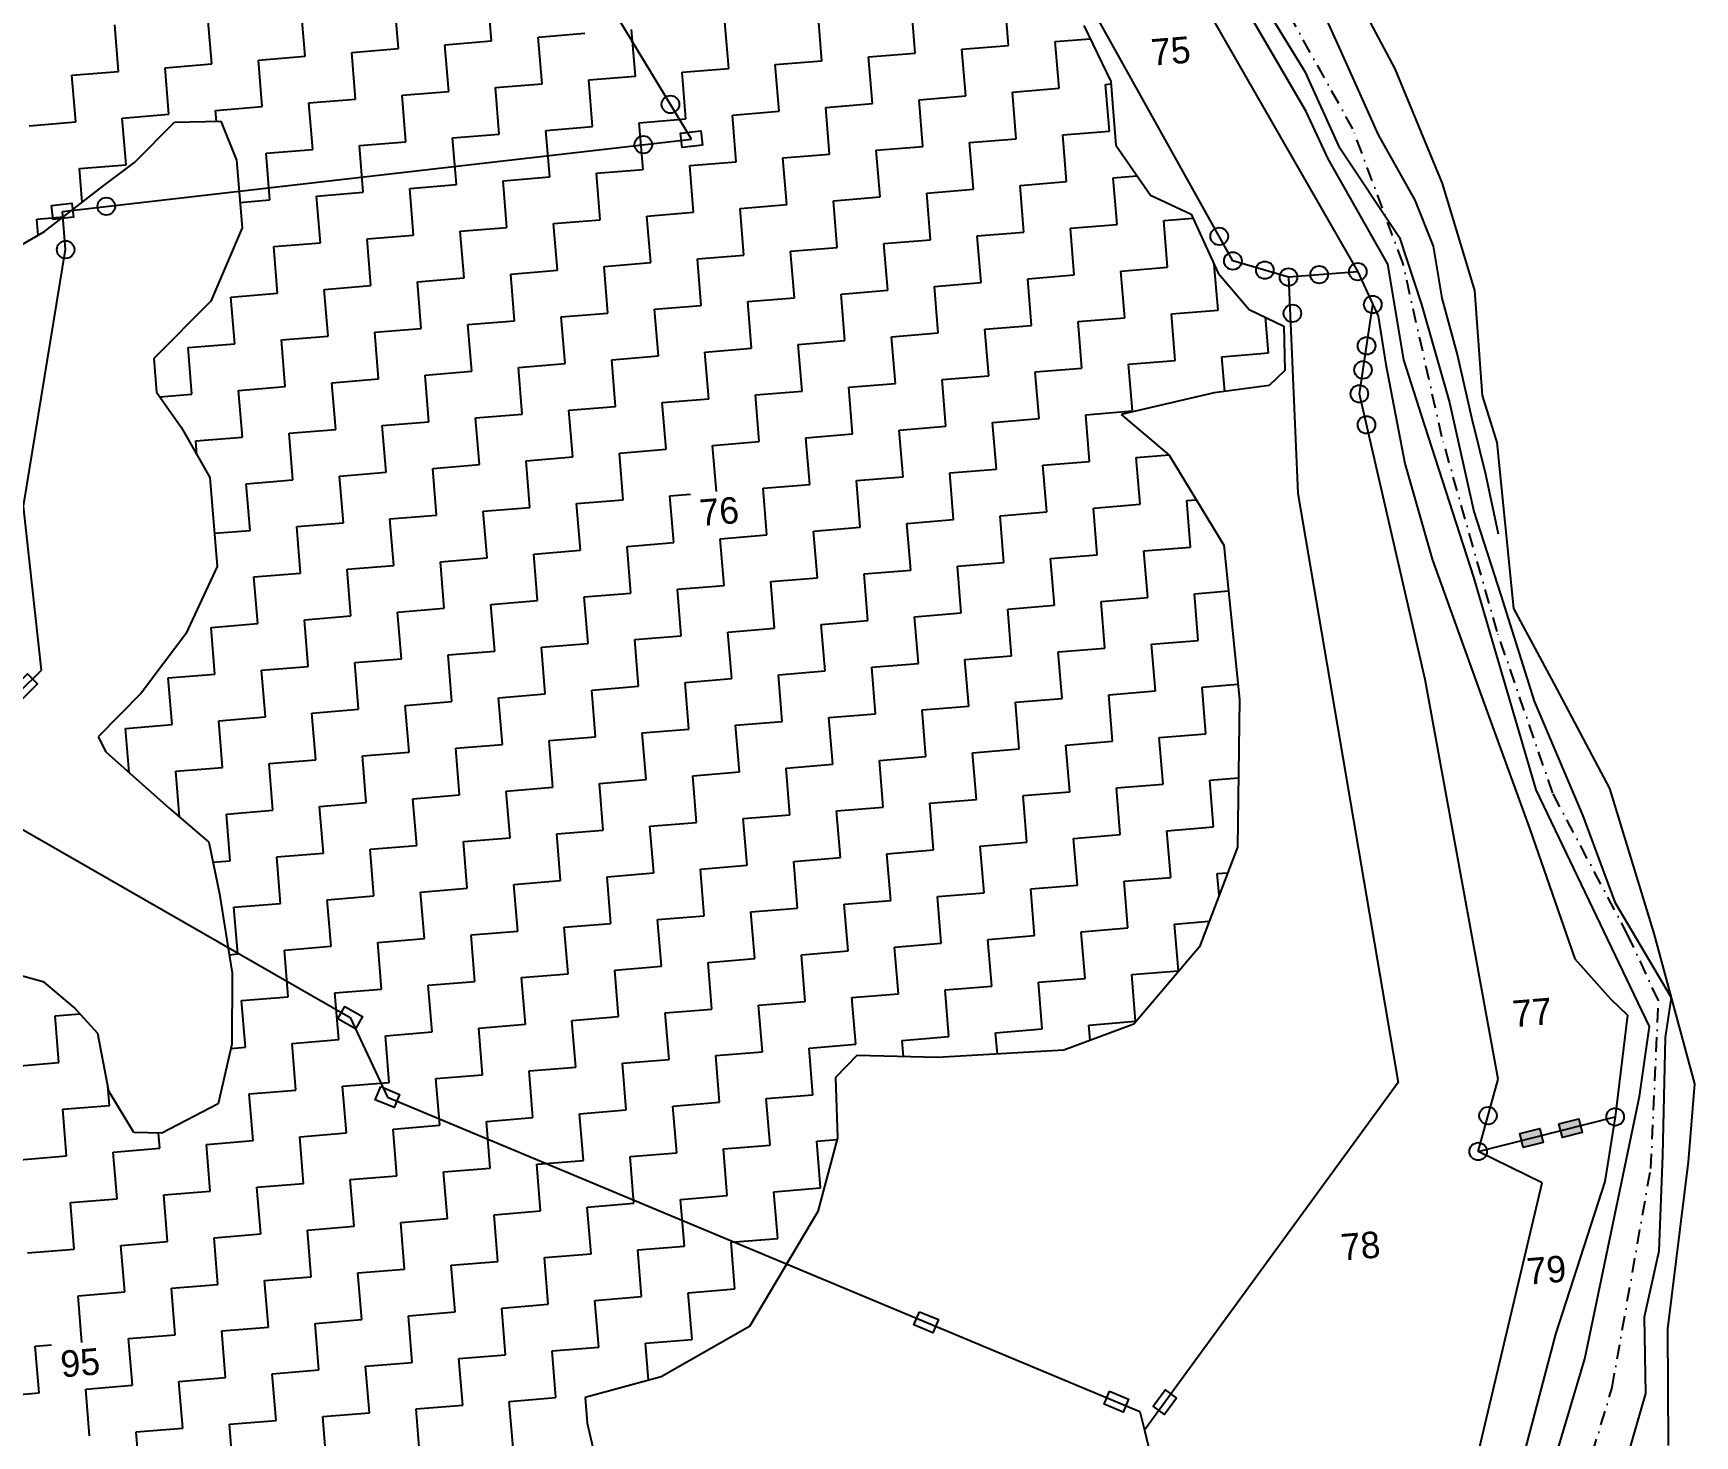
# Model space of a CAD drawing. Header units: metres. Extents: x 307122 to 311809, y 1926082 to 1930533.
# Drawn here: x 310079 to 310654, y 1927720 to 1928205 of the extents above; entities that cross this region are included whole.
import ezdxf

# ---------------------------------------------------------------- set-up
doc = ezdxf.new("R2010")
doc.units = ezdxf.units.M
doc.linetypes.add('DASHDOT', pattern=[1, 0.5, -0.25, 0, -0.25])
for name, color, linetype in [('LINE_WATER', 4, 'Continuous'), ('POLY_HATCH', 12, 'Continuous'), ('POLY_PARCEL', 6, 'Continuous'), ('POLY_WATER', 4, 'Continuous'), ('TEXT_PARCEL', 7, 'Continuous'), ('V_BOUND_STREAM_LINE', 7, 'DASHDOT')]:
    doc.layers.add(name, color=color, linetype=linetype)
doc.styles.add('TEXT_MAP', font='')
doc.styles.get('TEXT_MAP').set_extended_font_data('Kruti Dev 050')

msp = doc.modelspace()

# ---------------------------------------------------------------- hatches: boundary and pattern name
for points in [[(310601.29, 1927821.73), (310600.09, 1927826.49), (310593.21, 1927824.76), (310594.41, 1927820)], [(310614.8, 1927825.13), (310613.6, 1927829.89), (310606.72, 1927828.16), (310607.92, 1927823.4)]]:
    msp.add_hatch(color=256).paths.add_polyline_path(points)

# ---------------------------------------------------------------- linework, layer by layer
for points in [[(310310.41, 1928166.74), (310303.36, 1928165.95), (310302.81, 1928170.83), (310309.86, 1928171.62)], [(310085.19, 1928145.84), (310092.24, 1928146.63), (310092.79, 1928141.75), (310085.74, 1928140.96)], [(310071.81, 1927978.81), (310076.86, 1927983.8), (310080.31, 1927980.31), (310075.26, 1927975.32)], [(310190.4, 1927860.98), (310184.24, 1927864.51), (310186.68, 1927868.77), (310192.84, 1927865.24)], [(310199.08, 1927841.02), (310205.62, 1927838.28), (310203.73, 1927833.75), (310197.18, 1927836.49)], [(310593.21, 1927824.76), (310600.09, 1927826.49), (310601.29, 1927821.73), (310594.41, 1927820)], [(310606.72, 1927828.16), (310613.6, 1927829.89), (310614.8, 1927825.13), (310607.92, 1927823.4)], [(310385.49, 1927763.15), (310392.04, 1927760.41), (310390.15, 1927755.88), (310383.6, 1927758.62)], [(310451.27, 1927735.68), (310457.82, 1927732.94), (310455.93, 1927728.41), (310449.38, 1927731.15)], [(310474.45, 1927733.28), (310470.26, 1927727.54), (310466.3, 1927730.44), (310470.49, 1927736.17)]]:
    msp.add_lwpolyline(points, close=True)
for centre in [(310299.32, 1928180.81), (310289.97, 1928166.87), (310104.14, 1928145.53), (310489.21, 1928135.17), (310090.07, 1928130.58), (310493.94, 1928126.67), (310504.98, 1928123.45), (310523.78, 1928121.89), (310537.15, 1928122.93), (310513.17, 1928121.07), (310542.33, 1928111.6), (310514.52, 1928108.53), (310540.19, 1928097.28), (310538.94, 1928088.96), (310537.7, 1928080.67), (310540.17, 1928069.96), (310582.2, 1927830.95), (310626.2, 1927830.54), (310578.78, 1927818.59)]:
    msp.add_circle(centre, 3.04)
at = {"layer": 'LINE_WATER'}
for p, q in [((310519.33, 1928178.35), (310489.16, 1928230.09)), ((310497.41, 1928227.18), (310518.8, 1928192.24)), ((310520.76, 1928222.34), (310532.3, 1928196.84)), ((310532.3, 1928196.84), (310544.14, 1928170.32)), ((310518.8, 1928192.24), (310530.51, 1928166.43)), ((310526.95, 1928161.93), (310519.33, 1928178.35)), ((310530.51, 1928166.43), (310551.63, 1928134.77)), ((310544.14, 1928170.32), (310556.92, 1928147.65)), ((310547.59, 1928125.57), (310526.95, 1928161.93)), ((310556.92, 1928147.65), (310563.26, 1928131.8)), ((310551.63, 1928134.77), (310559.16, 1928111.59)), ((310563.26, 1928131.8), (310566.21, 1928113.78)), ((310553.07, 1928092.47), (310547.59, 1928125.57)), ((310566.21, 1928113.78), (310571.63, 1928093.87)), ((310559.16, 1928111.59), (310568.89, 1928077.68)), ((310559.15, 1928073.25), (310553.07, 1928092.47)), ((310571.63, 1928093.87), (310576.53, 1928072.44)), ((310577.24, 1928017.31), (310559.15, 1928073.25)), ((310568.89, 1928077.68), (310577.27, 1928040.02)), ((310576.53, 1928072.44), (310581.29, 1928052.89)), ((310581.29, 1928052.89), (310585.71, 1928032.27)), ((310577.27, 1928040.02), (310586.6, 1928011.04)), ((310598.86, 1927943.67), (310577.24, 1928017.31)), ((310586.6, 1928011.04), (310598.21, 1927974.31)), ((310598.21, 1927974.31), (310615.02, 1927934.7)), ((310638.12, 1927861.8), (310598.86, 1927943.67)), ((310615.02, 1927934.7), (310626.07, 1927904.86)), ((310626.07, 1927904.86), (310645.62, 1927871.88)), ((310645.62, 1927871.88), (310643.48, 1927858.03)), ((310634.56, 1927837.64), (310638.12, 1927861.8)), ((310643.48, 1927858.03), (310642.52, 1927817.29)), ((310615.7, 1927746.84), (310634.56, 1927837.64)), ((310642.52, 1927817.29), (310641.27, 1927784.13)), ((310641.27, 1927784.13), (310636.2, 1927761.24)), ((310636.2, 1927761.24), (310636.71, 1927734.84)), ((310594.51, 1927675.92), (310615.7, 1927746.84)), ((310636.71, 1927734.84), (310617.64, 1927668.82))]:
    msp.add_line(p, q, dxfattribs=at)
at = {"layer": 'POLY_HATCH', "linetype": 'Continuous'}
for p, q in [((310237.47, 1928202.78), (310236.15, 1928218.92)), ((310416.31, 1928201.21), (310414.99, 1928217.35)), ((310140.64, 1928194.84), (310139.32, 1928210.98)), ((310172.92, 1928197.49), (310171.6, 1928213.63)), ((310205.2, 1928200.14), (310203.87, 1928216.28)), ((310351.76, 1928195.91), (310350.44, 1928212.05)), ((310384.03, 1928198.56), (310382.71, 1928214.7)), ((310108.37, 1928192.19), (310107.05, 1928208.33)), ((310253.61, 1928204.11), (310269.75, 1928205.43)), ((310287.21, 1928190.62), (310285.88, 1928206.76)), ((310319.48, 1928193.27), (310318.16, 1928209.4)), ((310189.06, 1928198.81), (310205.2, 1928200.14)), ((310221.33, 1928201.46), (310237.47, 1928202.78)), ((310222.66, 1928185.32), (310221.33, 1928201.46)), ((310254.93, 1928187.97), (310253.61, 1928204.11)), ((310400.17, 1928199.88), (310416.31, 1928201.21)), ((310401.5, 1928183.75), (310400.17, 1928199.88)), ((310432.45, 1928202.53), (310444.58, 1928203.53)), ((310433.77, 1928186.39), (310432.45, 1928202.53)), ((310124.51, 1928193.52), (310140.64, 1928194.84)), ((310156.78, 1928196.17), (310172.92, 1928197.49)), ((310158.11, 1928180.03), (310156.78, 1928196.17)), ((310190.38, 1928182.68), (310189.06, 1928198.81)), ((310335.62, 1928194.59), (310351.76, 1928195.91)), ((310336.95, 1928178.45), (310335.62, 1928194.59)), ((310367.9, 1928197.24), (310384.03, 1928198.56)), ((310369.22, 1928181.1), (310367.9, 1928197.24)), ((310092.23, 1928190.87), (310108.37, 1928192.19)), ((310093.56, 1928174.73), (310092.23, 1928190.87)), ((310125.83, 1928177.38), (310124.51, 1928193.52)), ((310238.79, 1928186.65), (310254.93, 1928187.97)), ((310271.07, 1928189.29), (310287.21, 1928190.62)), ((310272.39, 1928173.16), (310271.07, 1928189.29)), ((310303.35, 1928191.94), (310319.48, 1928193.27)), ((310304.67, 1928175.8), (310303.35, 1928191.94)), ((310449.91, 1928187.72), (310451.73, 1928187.87)), ((310174.24, 1928181.35), (310190.38, 1928182.68)), ((310206.52, 1928184), (310222.66, 1928185.32)), ((310207.84, 1928167.86), (310206.52, 1928184)), ((310240.12, 1928170.51), (310238.79, 1928186.65)), ((310385.36, 1928182.42), (310401.5, 1928183.75)), ((310386.68, 1928166.29), (310385.36, 1928182.42)), ((310417.63, 1928185.07), (310433.77, 1928186.39)), ((310418.96, 1928168.93), (310417.63, 1928185.07)), ((310451.23, 1928171.58), (310449.91, 1928187.72)), ((310109.69, 1928176.06), (310125.83, 1928177.38)), ((310141.97, 1928178.7), (310158.11, 1928180.03)), ((310142.28, 1928174.95), (310141.97, 1928178.7)), ((310175.57, 1928165.21), (310174.24, 1928181.35)), ((310320.81, 1928177.13), (310336.95, 1928178.45)), ((310322.13, 1928160.99), (310320.81, 1928177.13)), ((310353.08, 1928179.78), (310369.22, 1928181.1)), ((310354.41, 1928163.64), (310353.08, 1928179.78)), ((310077.42, 1928173.41), (310093.56, 1928174.73)), ((310111.02, 1928159.92), (310109.69, 1928176.06)), ((310256.26, 1928171.83), (310272.39, 1928173.16)), ((310257.58, 1928155.7), (310256.26, 1928171.83)), ((310288.53, 1928174.48), (310304.67, 1928175.8)), ((310289.86, 1928158.34), (310288.53, 1928174.48)), ((310435.1, 1928170.26), (310451.23, 1928171.58)), ((310159.43, 1928163.89), (310175.57, 1928165.21)), ((310191.71, 1928166.54), (310207.84, 1928167.86)), ((310193.03, 1928150.4), (310191.71, 1928166.54)), ((310223.98, 1928169.19), (310240.12, 1928170.51)), ((310225.3, 1928153.05), (310223.98, 1928169.19)), ((310370.54, 1928164.96), (310386.68, 1928166.29)), ((310371.87, 1928148.82), (310370.54, 1928164.96)), ((310402.82, 1928167.61), (310418.96, 1928168.93)), ((310404.14, 1928151.47), (310402.82, 1928167.61)), ((310436.42, 1928154.12), (310435.1, 1928170.26)), ((310094.88, 1928158.6), (310111.02, 1928159.92)), ((310160.75, 1928147.75), (310159.43, 1928163.89)), ((310305.99, 1928159.67), (310322.13, 1928160.99)), ((310307.32, 1928143.53), (310305.99, 1928159.67)), ((310338.27, 1928162.31), (310354.41, 1928163.64)), ((310339.59, 1928146.18), (310338.27, 1928162.31)), ((310095.84, 1928146.94), (310094.88, 1928158.6)), ((310241.44, 1928154.37), (310257.58, 1928155.7)), ((310242.77, 1928138.23), (310241.44, 1928154.37)), ((310273.72, 1928157.02), (310289.86, 1928158.34)), ((310275.04, 1928140.88), (310273.72, 1928157.02)), ((310420.28, 1928152.79), (310436.42, 1928154.12)), ((310452.56, 1928155.44), (310460.83, 1928156.12)), ((310453.88, 1928139.3), (310452.56, 1928155.44)), ((310150.39, 1928146.9), (310160.75, 1928147.75)), ((310176.89, 1928149.08), (310193.03, 1928150.4)), ((310178.22, 1928132.94), (310176.89, 1928149.08)), ((310209.17, 1928151.72), (310225.3, 1928153.05)), ((310210.49, 1928135.59), (310209.17, 1928151.72)), ((310355.73, 1928147.5), (310371.87, 1928148.82)), ((310388.01, 1928150.15), (310404.14, 1928151.47)), ((310389.33, 1928134.01), (310388.01, 1928150.15)), ((310421.61, 1928136.66), (310420.28, 1928152.79)), ((310080.06, 1928141.13), (310089.31, 1928141.89)), ((310291.18, 1928142.2), (310307.32, 1928143.53)), ((310292.5, 1928126.07), (310291.18, 1928142.2)), ((310323.45, 1928144.85), (310339.59, 1928146.18)), ((310324.78, 1928128.71), (310323.45, 1928144.85)), ((310357.05, 1928131.36), (310355.73, 1928147.5)), ((310080.52, 1928135.55), (310080.06, 1928141.13)), ((310226.63, 1928136.91), (310242.77, 1928138.23)), ((310227.95, 1928120.77), (310226.63, 1928136.91)), ((310258.9, 1928139.56), (310275.04, 1928140.88)), ((310260.23, 1928123.42), (310258.9, 1928139.56)), ((310405.47, 1928135.33), (310421.61, 1928136.66)), ((310437.74, 1928137.98), (310453.88, 1928139.3)), ((310439.07, 1928121.84), (310437.74, 1928137.98)), ((310470.02, 1928140.63), (310480.15, 1928141.46)), ((310471.34, 1928124.49), (310470.02, 1928140.63)), ((310162.08, 1928131.62), (310178.22, 1928132.94)), ((310163.4, 1928115.48), (310162.08, 1928131.62)), ((310194.35, 1928134.26), (310210.49, 1928135.59)), ((310195.68, 1928118.12), (310194.35, 1928134.26)), ((310340.92, 1928130.04), (310357.05, 1928131.36)), ((310373.19, 1928132.69), (310389.33, 1928134.01)), ((310374.52, 1928116.55), (310373.19, 1928132.69)), ((310406.79, 1928119.2), (310405.47, 1928135.33)), ((310276.37, 1928124.74), (310292.5, 1928126.07)), ((310277.69, 1928108.61), (310276.37, 1928124.74)), ((310308.64, 1928127.39), (310324.78, 1928128.71)), ((310309.96, 1928111.25), (310308.64, 1928127.39)), ((310342.24, 1928113.9), (310340.92, 1928130.04)), ((310488.8, 1928109.68), (310487.51, 1928125.46)), ((310211.81, 1928119.45), (310227.95, 1928120.77)), ((310213.14, 1928103.31), (310211.81, 1928119.45)), ((310244.09, 1928122.1), (310260.23, 1928123.42)), ((310245.41, 1928105.96), (310244.09, 1928122.1)), ((310390.65, 1928117.87), (310406.79, 1928119.2)), ((310422.93, 1928120.52), (310439.07, 1928121.84)), ((310424.25, 1928104.38), (310422.93, 1928120.52)), ((310455.2, 1928123.17), (310471.34, 1928124.49)), ((310456.53, 1928107.03), (310455.2, 1928123.17)), ((310147.26, 1928114.15), (310163.4, 1928115.48)), ((310148.59, 1928098.02), (310147.26, 1928114.15)), ((310179.54, 1928116.8), (310195.68, 1928118.12)), ((310180.86, 1928100.66), (310179.54, 1928116.8)), ((310326.1, 1928112.58), (310342.24, 1928113.9)), ((310358.38, 1928115.22), (310374.52, 1928116.55)), ((310359.7, 1928099.09), (310358.38, 1928115.22)), ((310391.98, 1928101.73), (310390.65, 1928117.87)), ((310261.55, 1928107.28), (310277.69, 1928108.61)), ((310293.83, 1928109.93), (310309.96, 1928111.25)), ((310295.15, 1928093.79), (310293.83, 1928109.93)), ((310327.43, 1928096.44), (310326.1, 1928112.58)), ((310472.67, 1928108.35), (310488.8, 1928109.68)), ((310473.99, 1928092.21), (310472.67, 1928108.35)), ((310197, 1928101.99), (310213.14, 1928103.31)), ((310198.32, 1928085.85), (310197, 1928101.99)), ((310229.28, 1928104.63), (310245.41, 1928105.96)), ((310230.6, 1928088.5), (310229.28, 1928104.63)), ((310262.88, 1928091.14), (310261.55, 1928107.28)), ((310375.84, 1928100.41), (310391.98, 1928101.73)), ((310408.11, 1928103.06), (310424.25, 1928104.38)), ((310409.44, 1928086.92), (310408.11, 1928103.06)), ((310440.39, 1928105.71), (310456.53, 1928107.03)), ((310441.71, 1928089.57), (310440.39, 1928105.71)), ((310506.27, 1928094.86), (310505.26, 1928107.15)), ((310132.45, 1928096.69), (310148.59, 1928098.02)), ((310133.77, 1928080.55), (310132.45, 1928096.69)), ((310164.72, 1928099.34), (310180.86, 1928100.66)), ((310166.05, 1928083.2), (310164.72, 1928099.34)), ((310311.29, 1928095.12), (310327.43, 1928096.44)), ((310343.56, 1928097.76), (310359.7, 1928099.09)), ((310344.89, 1928081.63), (310343.56, 1928097.76)), ((310377.16, 1928084.27), (310375.84, 1928100.41)), ((310246.74, 1928089.82), (310262.88, 1928091.14)), ((310279.01, 1928092.47), (310295.15, 1928093.79)), ((310280.34, 1928076.33), (310279.01, 1928092.47)), ((310312.61, 1928078.98), (310311.29, 1928095.12)), ((310457.85, 1928090.89), (310473.99, 1928092.21)), ((310459.18, 1928074.75), (310457.85, 1928090.89)), ((310490.13, 1928093.54), (310506.27, 1928094.86)), ((310491.12, 1928081.47), (310490.13, 1928093.54)), ((310182.19, 1928084.53), (310198.32, 1928085.85)), ((310183.51, 1928068.39), (310182.19, 1928084.53)), ((310214.46, 1928087.17), (310230.6, 1928088.5)), ((310215.79, 1928071.04), (310214.46, 1928087.17)), ((310248.06, 1928073.68), (310246.74, 1928089.82)), ((310393.3, 1928085.6), (310409.44, 1928086.92)), ((310394.62, 1928069.46), (310393.3, 1928085.6)), ((310425.58, 1928088.24), (310441.71, 1928089.57)), ((310426.9, 1928072.11), (310425.58, 1928088.24)), ((310122.66, 1928079.64), (310133.77, 1928080.55)), ((310149.91, 1928081.88), (310166.05, 1928083.2)), ((310151.23, 1928065.74), (310149.91, 1928081.88)), ((310296.47, 1928077.65), (310312.61, 1928078.98)), ((310328.75, 1928080.3), (310344.89, 1928081.63)), ((310330.07, 1928064.16), (310328.75, 1928080.3)), ((310361.03, 1928082.95), (310377.16, 1928084.27)), ((310362.35, 1928066.81), (310361.03, 1928082.95)), ((310231.92, 1928072.36), (310248.06, 1928073.68)), ((310264.2, 1928075.01), (310280.34, 1928076.33)), ((310265.52, 1928058.87), (310264.2, 1928075.01)), ((310297.8, 1928061.52), (310296.47, 1928077.65)), ((310443.04, 1928073.43), (310459.18, 1928074.75)), ((310444.36, 1928057.29), (310443.04, 1928073.43)), ((310167.37, 1928067.06), (310183.51, 1928068.39)), ((310199.65, 1928069.71), (310215.79, 1928071.04)), ((310200.97, 1928053.57), (310199.65, 1928069.71)), ((310233.25, 1928056.22), (310231.92, 1928072.36)), ((310378.49, 1928068.13), (310394.62, 1928069.46)), ((310379.81, 1928052), (310378.49, 1928068.13)), ((310410.76, 1928070.78), (310426.9, 1928072.11)), ((310412.09, 1928054.64), (310410.76, 1928070.78)), ((310135.1, 1928064.42), (310151.23, 1928065.74)), ((310135.49, 1928059.61), (310135.1, 1928064.42)), ((310168.7, 1928050.93), (310167.37, 1928067.06)), ((310281.66, 1928060.19), (310297.8, 1928061.52)), ((310313.94, 1928062.84), (310330.07, 1928064.16)), ((310315.24, 1928046.91), (310313.94, 1928062.84)), ((310346.21, 1928065.49), (310362.35, 1928066.81)), ((310347.54, 1928049.35), (310346.21, 1928065.49)), ((310217.11, 1928054.9), (310233.25, 1928056.22)), ((310249.38, 1928057.54), (310265.52, 1928058.87)), ((310250.71, 1928041.41), (310249.38, 1928057.54)), ((310282.98, 1928044.05), (310281.66, 1928060.19)), ((310428.22, 1928055.97), (310444.36, 1928057.29)), ((310429.55, 1928039.83), (310428.22, 1928055.97)), ((310460.5, 1928058.62), (310471.84, 1928059.55)), ((310461.82, 1928042.48), (310460.5, 1928058.62)), ((310152.56, 1928049.6), (310168.7, 1928050.93)), ((310184.83, 1928052.25), (310200.97, 1928053.57)), ((310186.16, 1928036.11), (310184.83, 1928052.25)), ((310218.43, 1928038.76), (310217.11, 1928054.9)), ((310363.67, 1928050.67), (310379.81, 1928052)), ((310365, 1928034.54), (310363.67, 1928050.67)), ((310395.95, 1928053.32), (310412.09, 1928054.64)), ((310397.27, 1928037.18), (310395.95, 1928053.32)), ((310153.88, 1928033.46), (310152.56, 1928049.6)), ((310299.12, 1928045.38), (310306.31, 1928045.97)), ((310300.45, 1928029.24), (310299.12, 1928045.38)), ((310331.4, 1928048.03), (310347.54, 1928049.35)), ((310332.72, 1928031.89), (310331.4, 1928048.03)), ((310202.3, 1928037.44), (310218.43, 1928038.76)), ((310234.57, 1928040.08), (310250.71, 1928041.41)), ((310235.89, 1928023.95), (310234.57, 1928040.08)), ((310266.85, 1928042.73), (310282.98, 1928044.05)), ((310268.17, 1928026.59), (310266.85, 1928042.73)), ((310413.41, 1928038.51), (310429.55, 1928039.83)), ((310414.73, 1928022.37), (310413.41, 1928038.51)), ((310445.69, 1928041.15), (310461.82, 1928042.48)), ((310447.01, 1928025.02), (310445.69, 1928041.15)), ((310477.96, 1928043.8), (310481.27, 1928044.07)), ((310479.28, 1928027.66), (310477.96, 1928043.8)), ((310141.59, 1928032.46), (310153.88, 1928033.46)), ((310170.02, 1928034.79), (310186.16, 1928036.11)), ((310171.34, 1928018.65), (310170.02, 1928034.79)), ((310203.62, 1928021.3), (310202.3, 1928037.44)), ((310348.86, 1928033.21), (310365, 1928034.54)), ((310350.18, 1928017.07), (310348.86, 1928033.21)), ((310381.13, 1928035.86), (310397.27, 1928037.18)), ((310382.46, 1928019.72), (310381.13, 1928035.86)), ((310284.31, 1928027.92), (310300.45, 1928029.24)), ((310285.63, 1928011.78), (310284.31, 1928027.92)), ((310316.58, 1928030.56), (310332.72, 1928031.89)), ((310317.91, 1928014.43), (310316.58, 1928030.56)), ((310463.15, 1928026.34), (310479.28, 1928027.66)), ((310187.48, 1928019.97), (310203.62, 1928021.3)), ((310219.76, 1928022.62), (310235.89, 1928023.95)), ((310221.08, 1928006.48), (310219.76, 1928022.62)), ((310252.03, 1928025.27), (310268.17, 1928026.59)), ((310253.36, 1928009.13), (310252.03, 1928025.27)), ((310398.6, 1928021.05), (310414.73, 1928022.37)), ((310430.87, 1928023.69), (310447.01, 1928025.02)), ((310432.2, 1928007.55), (310430.87, 1928023.69)), ((310464.47, 1928010.2), (310463.15, 1928026.34)), ((310155.21, 1928017.33), (310171.34, 1928018.65)), ((310156.53, 1928001.19), (310155.21, 1928017.33)), ((310188.8, 1928003.84), (310187.48, 1928019.97)), ((310334.04, 1928015.75), (310350.18, 1928017.07)), ((310335.37, 1927999.61), (310334.04, 1928015.75)), ((310366.32, 1928018.4), (310382.46, 1928019.72)), ((310367.64, 1928002.26), (310366.32, 1928018.4)), ((310399.92, 1928004.91), (310398.6, 1928021.05)), ((310269.49, 1928010.46), (310285.63, 1928011.78)), ((310270.82, 1927994.32), (310269.49, 1928010.46)), ((310301.77, 1928013.1), (310317.91, 1928014.43)), ((310303.09, 1927996.97), (310301.77, 1928013.1)), ((310448.33, 1928008.88), (310464.47, 1928010.2)), ((310480.61, 1928011.53), (310492.41, 1928012.49)), ((310481.93, 1927995.39), (310480.61, 1928011.53)), ((310204.94, 1928005.16), (310221.08, 1928006.48)), ((310206.27, 1927989.02), (310204.94, 1928005.16)), ((310237.22, 1928007.81), (310253.36, 1928009.13)), ((310238.54, 1927991.67), (310237.22, 1928007.81)), ((310383.78, 1928003.58), (310399.92, 1928004.91)), ((310416.06, 1928006.23), (310432.2, 1928007.55)), ((310417.38, 1927990.09), (310416.06, 1928006.23)), ((310449.66, 1927992.74), (310448.33, 1928008.88)), ((310140.39, 1927999.87), (310156.53, 1928001.19)), ((310141.72, 1927983.73), (310140.39, 1927999.87)), ((310172.67, 1928002.51), (310188.8, 1928003.84)), ((310173.99, 1927986.38), (310172.67, 1928002.51)), ((310319.23, 1927998.29), (310335.37, 1927999.61)), ((310320.55, 1927982.15), (310319.23, 1927998.29)), ((310351.51, 1928000.94), (310367.64, 1928002.26)), ((310352.83, 1927984.8), (310351.51, 1928000.94)), ((310385.11, 1927987.45), (310383.78, 1928003.58)), ((310254.68, 1927992.99), (310270.82, 1927994.32)), ((310256, 1927976.86), (310254.68, 1927992.99)), ((310286.96, 1927995.64), (310303.09, 1927996.97)), ((310288.28, 1927979.5), (310286.96, 1927995.64)), ((310433.52, 1927991.42), (310449.66, 1927992.74)), ((310465.79, 1927994.06), (310481.93, 1927995.39)), ((310467.12, 1927977.93), (310465.79, 1927994.06)), ((310190.13, 1927987.7), (310206.27, 1927989.02)), ((310191.45, 1927971.56), (310190.13, 1927987.7)), ((310222.4, 1927990.35), (310238.54, 1927991.67)), ((310223.73, 1927974.21), (310222.4, 1927990.35)), ((310368.97, 1927986.12), (310385.11, 1927987.45)), ((310401.24, 1927988.77), (310417.38, 1927990.09)), ((310402.57, 1927972.63), (310401.24, 1927988.77)), ((310434.84, 1927975.28), (310433.52, 1927991.42)), ((310125.58, 1927982.4), (310141.72, 1927983.73)), ((310126.9, 1927966.27), (310125.58, 1927982.4)), ((310157.85, 1927985.05), (310173.99, 1927986.38)), ((310159.18, 1927968.91), (310157.85, 1927985.05)), ((310304.42, 1927980.83), (310320.55, 1927982.15)), ((310336.69, 1927983.47), (310352.83, 1927984.8)), ((310338.02, 1927967.34), (310336.69, 1927983.47)), ((310370.29, 1927969.98), (310368.97, 1927986.12)), ((310239.87, 1927975.53), (310256, 1927976.86)), ((310241.19, 1927959.39), (310239.87, 1927975.53)), ((310272.14, 1927978.18), (310288.28, 1927979.5)), ((310273.46, 1927962.04), (310272.14, 1927978.18)), ((310305.74, 1927964.69), (310304.42, 1927980.83)), ((310418.7, 1927973.96), (310434.84, 1927975.28)), ((310450.98, 1927976.6), (310467.12, 1927977.93)), ((310452.3, 1927960.47), (310450.98, 1927976.6)), ((310483.26, 1927979.25), (310495.63, 1927980.27)), ((310484.58, 1927963.11), (310483.26, 1927979.25)), ((310175.31, 1927970.24), (310191.45, 1927971.56)), ((310176.64, 1927954.1), (310175.31, 1927970.24)), ((310207.59, 1927972.88), (310223.73, 1927974.21)), ((310208.91, 1927956.75), (310207.59, 1927972.88)), ((310354.15, 1927968.66), (310370.29, 1927969.98)), ((310386.43, 1927971.31), (310402.57, 1927972.63)), ((310387.75, 1927955.17), (310386.43, 1927971.31)), ((310420.03, 1927957.82), (310418.7, 1927973.96)), ((310110.76, 1927964.94), (310126.9, 1927966.27)), ((310112.02, 1927949.67), (310110.76, 1927964.94)), ((310143.04, 1927967.59), (310159.18, 1927968.91)), ((310144.36, 1927951.45), (310143.04, 1927967.59)), ((310289.6, 1927963.37), (310305.74, 1927964.69)), ((310321.88, 1927966.01), (310338.02, 1927967.34)), ((310323.2, 1927949.88), (310321.88, 1927966.01)), ((310355.48, 1927952.52), (310354.15, 1927968.66)), ((310225.05, 1927958.07), (310241.19, 1927959.39)), ((310226.38, 1927941.93), (310225.05, 1927958.07)), ((310257.33, 1927960.72), (310273.46, 1927962.04)), ((310258.65, 1927944.58), (310257.33, 1927960.72)), ((310290.93, 1927947.23), (310289.6, 1927963.37)), ((310436.17, 1927959.14), (310452.3, 1927960.47)), ((310437.49, 1927943), (310436.17, 1927959.14)), ((310468.44, 1927961.79), (310484.58, 1927963.11)), ((310469.77, 1927945.65), (310468.44, 1927961.79)), ((310160.5, 1927952.78), (310176.64, 1927954.1)), ((310161.82, 1927936.64), (310160.5, 1927952.78)), ((310192.78, 1927955.42), (310208.91, 1927956.75)), ((310194.1, 1927939.29), (310192.78, 1927955.42)), ((310339.34, 1927951.2), (310355.48, 1927952.52)), ((310371.62, 1927953.85), (310387.75, 1927955.17)), ((310372.94, 1927937.71), (310371.62, 1927953.85)), ((310403.89, 1927956.49), (310420.03, 1927957.82)), ((310405.21, 1927940.36), (310403.89, 1927956.49)), ((310128.23, 1927950.13), (310144.36, 1927951.45)), ((310129.53, 1927934.19), (310128.23, 1927950.13)), ((310274.79, 1927945.9), (310290.93, 1927947.23)), ((310307.06, 1927948.55), (310323.2, 1927949.88)), ((310308.39, 1927932.41), (310307.06, 1927948.55)), ((310340.66, 1927935.06), (310339.34, 1927951.2)), ((310485.9, 1927946.98), (310495.84, 1927947.79)), ((310487.23, 1927930.84), (310485.9, 1927946.98)), ((310210.24, 1927940.61), (310226.38, 1927941.93)), ((310211.56, 1927924.47), (310210.24, 1927940.61)), ((310242.51, 1927943.26), (310258.65, 1927944.58)), ((310243.84, 1927927.12), (310242.51, 1927943.26)), ((310276.11, 1927929.77), (310274.79, 1927945.9)), ((310421.35, 1927941.68), (310437.49, 1927943)), ((310422.68, 1927925.54), (310421.35, 1927941.68)), ((310453.63, 1927944.33), (310469.77, 1927945.65)), ((310454.95, 1927928.19), (310453.63, 1927944.33)), ((310145.69, 1927935.31), (310161.82, 1927936.64)), ((310147.01, 1927919.18), (310145.69, 1927935.31)), ((310177.96, 1927937.96), (310194.1, 1927939.29)), ((310179.29, 1927921.82), (310177.96, 1927937.96)), ((310324.53, 1927933.74), (310340.66, 1927935.06)), ((310356.8, 1927936.39), (310372.94, 1927937.71)), ((310358.12, 1927920.25), (310356.8, 1927936.39)), ((310389.08, 1927939.03), (310405.21, 1927940.36)), ((310390.4, 1927922.89), (310389.08, 1927939.03)), ((310259.97, 1927928.44), (310276.11, 1927929.77)), ((310292.25, 1927931.09), (310308.39, 1927932.41)), ((310293.57, 1927914.95), (310292.25, 1927931.09)), ((310325.85, 1927917.6), (310324.53, 1927933.74)), ((310471.09, 1927929.51), (310487.23, 1927930.84)), ((310472.41, 1927913.38), (310471.09, 1927929.51)), ((310195.42, 1927923.15), (310211.56, 1927924.47)), ((310227.7, 1927925.8), (310243.84, 1927927.12)), ((310229.02, 1927909.66), (310227.7, 1927925.8)), ((310261.3, 1927912.31), (310259.97, 1927928.44)), ((310406.54, 1927924.22), (310422.68, 1927925.54)), ((310407.86, 1927908.08), (310406.54, 1927924.22)), ((310438.81, 1927926.87), (310454.95, 1927928.19)), ((310440.14, 1927910.73), (310438.81, 1927926.87)), ((310141.06, 1927918.69), (310147.01, 1927919.18)), ((310163.15, 1927920.5), (310179.29, 1927921.82)), ((310164.47, 1927904.36), (310163.15, 1927920.5)), ((310196.75, 1927907.01), (310195.42, 1927923.15)), ((310341.99, 1927918.92), (310358.12, 1927920.25)), ((310343.31, 1927902.79), (310341.99, 1927918.92)), ((310374.26, 1927921.57), (310390.4, 1927922.89)), ((310375.59, 1927905.43), (310374.26, 1927921.57)), ((310245.16, 1927910.98), (310261.3, 1927912.31)), ((310277.44, 1927913.63), (310293.57, 1927914.95)), ((310278.76, 1927897.49), (310277.44, 1927913.63)), ((310309.71, 1927916.28), (310325.85, 1927917.6)), ((310311.04, 1927900.14), (310309.71, 1927916.28)), ((310456.28, 1927912.05), (310472.41, 1927913.38)), ((310457.6, 1927895.91), (310456.28, 1927912.05)), ((310488.55, 1927914.7), (310492.15, 1927915)), ((310489.17, 1927907.2), (310488.55, 1927914.7)), ((310180.61, 1927905.69), (310196.75, 1927907.01)), ((310212.89, 1927908.33), (310229.02, 1927909.66)), ((310214.21, 1927892.2), (310212.89, 1927908.33)), ((310246.48, 1927894.84), (310245.16, 1927910.98)), ((310391.72, 1927906.76), (310407.86, 1927908.08)), ((310393.05, 1927890.62), (310391.72, 1927906.76)), ((310424, 1927909.4), (310440.14, 1927910.73)), ((310425.32, 1927893.27), (310424, 1927909.4)), ((310148.33, 1927903.04), (310164.47, 1927904.36)), ((310149.66, 1927886.9), (310148.33, 1927903.04)), ((310181.93, 1927889.55), (310180.61, 1927905.69)), ((310327.17, 1927901.46), (310343.31, 1927902.79)), ((310328.5, 1927885.32), (310327.17, 1927901.46)), ((310359.45, 1927904.11), (310375.59, 1927905.43)), ((310360.77, 1927887.97), (310359.45, 1927904.11)), ((310230.35, 1927893.52), (310246.48, 1927894.84)), ((310262.62, 1927896.17), (310278.76, 1927897.49)), ((310263.95, 1927880.03), (310262.62, 1927896.17)), ((310294.9, 1927898.81), (310311.04, 1927900.14)), ((310296.22, 1927882.68), (310294.9, 1927898.81)), ((310441.46, 1927894.59), (310457.6, 1927895.91)), ((310473.74, 1927897.24), (310485.73, 1927898.22)), ((310475.06, 1927881.1), (310473.74, 1927897.24)), ((310165.8, 1927888.22), (310181.93, 1927889.55)), ((310198.07, 1927890.87), (310214.21, 1927892.2)), ((310199.39, 1927874.73), (310198.07, 1927890.87)), ((310231.67, 1927877.38), (310230.35, 1927893.52)), ((310376.91, 1927889.3), (310393.05, 1927890.62)), ((310378.23, 1927873.16), (310376.91, 1927889.3)), ((310409.19, 1927891.94), (310425.32, 1927893.27)), ((310410.51, 1927875.81), (310409.19, 1927891.94)), ((310442.78, 1927878.45), (310441.46, 1927894.59)), ((310146.64, 1927886.65), (310149.66, 1927886.9)), ((310167.12, 1927872.09), (310165.8, 1927888.22)), ((310312.36, 1927884), (310328.5, 1927885.32)), ((310313.68, 1927867.86), (310312.36, 1927884)), ((310344.63, 1927886.65), (310360.77, 1927887.97)), ((310345.96, 1927870.51), (310344.63, 1927886.65)), ((310215.53, 1927876.06), (310231.67, 1927877.38)), ((310247.81, 1927878.71), (310263.95, 1927880.03)), ((310249.13, 1927862.57), (310247.81, 1927878.71)), ((310280.08, 1927881.35), (310296.22, 1927882.68)), ((310281.41, 1927865.22), (310280.08, 1927881.35)), ((310426.65, 1927877.13), (310442.78, 1927878.45)), ((310458.92, 1927879.78), (310475.06, 1927881.1)), ((310460.25, 1927863.64), (310458.92, 1927879.78)), ((310150.98, 1927870.76), (310167.12, 1927872.09)), ((310183.26, 1927873.41), (310199.39, 1927874.73)), ((310184.58, 1927857.27), (310183.26, 1927873.41)), ((310216.86, 1927859.92), (310215.53, 1927876.06)), ((310362.1, 1927871.83), (310378.23, 1927873.16)), ((310363.42, 1927855.7), (310362.1, 1927871.83)), ((310394.37, 1927874.48), (310410.51, 1927875.81)), ((310395.7, 1927858.34), (310394.37, 1927874.48)), ((310427.97, 1927860.99), (310426.65, 1927877.13)), ((310086.43, 1927865.47), (310095.01, 1927866.17)), ((310152.31, 1927854.63), (310150.98, 1927870.76)), ((310297.55, 1927866.54), (310313.68, 1927867.86)), ((310298.87, 1927850.4), (310297.55, 1927866.54)), ((310329.82, 1927869.19), (310345.96, 1927870.51)), ((310331.14, 1927853.05), (310329.82, 1927869.19)), ((310087.75, 1927849.33), (310086.43, 1927865.47)), ((310232.99, 1927861.24), (310249.13, 1927862.57)), ((310234.32, 1927845.11), (310232.99, 1927861.24)), ((310265.27, 1927863.89), (310281.41, 1927865.22)), ((310266.59, 1927847.75), (310265.27, 1927863.89)), ((310411.83, 1927859.67), (310427.97, 1927860.99)), ((310444.11, 1927862.32), (310460.25, 1927863.64)), ((310444.54, 1927857.04), (310444.11, 1927862.32)), ((310147.19, 1927854.21), (310152.31, 1927854.63)), ((310168.44, 1927855.95), (310184.58, 1927857.27)), ((310169.77, 1927839.81), (310168.44, 1927855.95)), ((310200.72, 1927858.6), (310216.86, 1927859.92)), ((310202.04, 1927842.46), (310200.72, 1927858.6)), ((310347.28, 1927854.37), (310363.42, 1927855.7)), ((310348.61, 1927838.23), (310347.28, 1927854.37)), ((310379.56, 1927857.02), (310395.7, 1927858.34)), ((310380.02, 1927851.37), (310379.56, 1927857.02)), ((310412.44, 1927852.3), (310411.83, 1927859.67)), ((310071.62, 1927848.01), (310087.75, 1927849.33)), ((310282.73, 1927849.08), (310298.87, 1927850.4)), ((310284.05, 1927832.94), (310282.73, 1927849.08)), ((310315.01, 1927851.73), (310331.14, 1927853.05)), ((310316.33, 1927835.59), (310315.01, 1927851.73)), ((310218.18, 1927843.78), (310234.32, 1927845.11)), ((310219.5, 1927827.65), (310218.18, 1927843.78)), ((310250.46, 1927846.43), (310266.59, 1927847.75)), ((310251.78, 1927830.29), (310250.46, 1927846.43)), ((310105.22, 1927834.52), (310104.66, 1927841.29)), ((310153.63, 1927838.49), (310169.77, 1927839.81)), ((310154.95, 1927822.35), (310153.63, 1927838.49)), ((310185.9, 1927841.14), (310202.04, 1927842.46)), ((310187.23, 1927825), (310185.9, 1927841.14)), ((310332.47, 1927836.91), (310348.61, 1927838.23)), ((310089.08, 1927833.19), (310105.22, 1927834.52)), ((310090.4, 1927817.06), (310089.08, 1927833.19)), ((310267.92, 1927831.62), (310284.05, 1927832.94)), ((310269.24, 1927815.48), (310267.92, 1927831.62)), ((310300.19, 1927834.26), (310316.33, 1927835.59)), ((310301.52, 1927818.13), (310300.19, 1927834.26)), ((310333.79, 1927820.77), (310332.47, 1927836.91)), ((310203.37, 1927826.32), (310219.5, 1927827.65)), ((310204.69, 1927810.18), (310203.37, 1927826.32)), ((310235.64, 1927828.97), (310251.78, 1927830.29)), ((310236.97, 1927812.83), (310235.64, 1927828.97)), ((310122.68, 1927819.7), (310122.25, 1927824.9)), ((310138.81, 1927821.03), (310154.95, 1927822.35)), ((310140.14, 1927804.89), (310138.81, 1927821.03)), ((310171.09, 1927823.67), (310187.23, 1927825)), ((310172.41, 1927807.54), (310171.09, 1927823.67)), ((310317.65, 1927819.45), (310333.79, 1927820.77)), ((310349.93, 1927822.1), (310356.99, 1927822.68)), ((310351.25, 1927805.96), (310349.93, 1927822.1)), ((310074.26, 1927815.73), (310090.4, 1927817.06)), ((310106.54, 1927818.38), (310122.68, 1927819.7)), ((310107.86, 1927802.24), (310106.54, 1927818.38)), ((310253.1, 1927814.15), (310269.24, 1927815.48)), ((310254.43, 1927798.02), (310253.1, 1927814.15)), ((310285.38, 1927816.8), (310301.52, 1927818.13)), ((310286.7, 1927800.66), (310285.38, 1927816.8)), ((310318.98, 1927803.31), (310317.65, 1927819.45)), ((310188.55, 1927808.86), (310204.69, 1927810.18)), ((310189.88, 1927792.72), (310188.55, 1927808.86)), ((310220.83, 1927811.51), (310236.97, 1927812.83)), ((310222.15, 1927795.37), (310220.83, 1927811.51)), ((310124, 1927803.56), (310140.14, 1927804.89)), ((310125.32, 1927787.43), (310124, 1927803.56)), ((310156.28, 1927806.21), (310172.41, 1927807.54)), ((310157.6, 1927790.07), (310156.28, 1927806.21)), ((310302.84, 1927801.99), (310318.98, 1927803.31)), ((310335.12, 1927804.64), (310351.25, 1927805.96)), ((310336.44, 1927788.5), (310335.12, 1927804.64)), ((310091.73, 1927800.92), (310107.86, 1927802.24)), ((310093.05, 1927784.78), (310091.73, 1927800.92)), ((310238.29, 1927796.69), (310254.43, 1927798.02)), ((310270.56, 1927799.34), (310286.7, 1927800.66)), ((310271.89, 1927783.2), (310270.56, 1927799.34)), ((310304.16, 1927785.85), (310302.84, 1927801.99)), ((310173.74, 1927791.4), (310189.88, 1927792.72)), ((310175.06, 1927775.26), (310173.74, 1927791.4)), ((310206.01, 1927794.05), (310222.15, 1927795.37)), ((310207.34, 1927777.91), (310206.01, 1927794.05)), ((310239.61, 1927780.56), (310238.29, 1927796.69)), ((310109.19, 1927786.1), (310125.32, 1927787.43)), ((310110.51, 1927769.97), (310109.19, 1927786.1)), ((310141.46, 1927788.75), (310157.6, 1927790.07)), ((310142.79, 1927772.61), (310141.46, 1927788.75)), ((310288.03, 1927784.53), (310304.16, 1927785.85)), ((310320.3, 1927787.17), (310336.44, 1927788.5)), ((310321.63, 1927771.04), (310320.3, 1927787.17)), ((310076.91, 1927783.46), (310093.05, 1927784.78)), ((310223.47, 1927779.23), (310239.61, 1927780.56)), ((310255.75, 1927781.88), (310271.89, 1927783.2)), ((310257.07, 1927765.74), (310255.75, 1927781.88)), ((310289.35, 1927768.39), (310288.03, 1927784.53)), ((310158.92, 1927773.94), (310175.06, 1927775.26)), ((310160.25, 1927757.8), (310158.92, 1927773.94)), ((310191.2, 1927776.58), (310207.34, 1927777.91)), ((310192.52, 1927760.45), (310191.2, 1927776.58)), ((310224.8, 1927763.09), (310223.47, 1927779.23)), ((310094.37, 1927768.64), (310110.51, 1927769.97)), ((310095.7, 1927752.51), (310094.37, 1927768.64)), ((310126.65, 1927771.29), (310142.79, 1927772.61)), ((310127.97, 1927755.15), (310126.65, 1927771.29)), ((310273.21, 1927767.07), (310289.35, 1927768.39)), ((310305.49, 1927769.71), (310321.63, 1927771.04)), ((310306.81, 1927753.57), (310305.49, 1927769.71)), ((310208.66, 1927761.77), (310224.8, 1927763.09)), ((310240.94, 1927764.42), (310257.07, 1927765.74)), ((310242.26, 1927748.28), (310240.94, 1927764.42)), ((310274.54, 1927750.93), (310273.21, 1927767.07)), ((310144.11, 1927756.48), (310160.25, 1927757.8)), ((310176.39, 1927759.12), (310192.52, 1927760.45)), ((310177.71, 1927742.99), (310176.39, 1927759.12)), ((310209.98, 1927745.63), (310208.66, 1927761.77)), ((310079.56, 1927751.18), (310085.24, 1927751.65)), ((310080.88, 1927735.04), (310079.56, 1927751.18)), ((310111.83, 1927753.83), (310127.97, 1927755.15)), ((310113.16, 1927737.69), (310111.83, 1927753.83)), ((310145.43, 1927740.34), (310144.11, 1927756.48)), ((310258.4, 1927749.6), (310274.54, 1927750.93)), ((310290.67, 1927752.25), (310306.81, 1927753.57)), ((310291.72, 1927739.43), (310290.67, 1927752.25)), ((310193.85, 1927744.31), (310209.98, 1927745.63)), ((310226.12, 1927746.96), (310242.26, 1927748.28)), ((310227.45, 1927730.82), (310226.12, 1927746.96)), ((310259.72, 1927733.47), (310258.4, 1927749.6)), ((310129.3, 1927739.01), (310145.43, 1927740.34)), ((310161.57, 1927741.66), (310177.71, 1927742.99)), ((310162.9, 1927725.52), (310161.57, 1927741.66)), ((310195.17, 1927728.17), (310193.85, 1927744.31)), ((310064.74, 1927733.72), (310080.88, 1927735.04)), ((310097.02, 1927736.37), (310113.16, 1927737.69)), ((310098.34, 1927720.23), (310097.02, 1927736.37)), ((310130.62, 1927722.88), (310129.3, 1927739.01)), ((310179.03, 1927726.85), (310195.17, 1927728.17)), ((310211.31, 1927729.49), (310227.45, 1927730.82)), ((310212.63, 1927713.36), (310211.31, 1927729.49)), ((310243.58, 1927732.14), (310259.72, 1927733.47)), ((310244.91, 1927716), (310243.58, 1927732.14)), ((310114.48, 1927721.55), (310130.62, 1927722.88)), ((310146.76, 1927724.2), (310162.9, 1927725.52)), ((310148.08, 1927708.06), (310146.76, 1927724.2)), ((310180.36, 1927710.71), (310179.03, 1927726.85)), ((310115.81, 1927705.41), (310114.48, 1927721.55))]:
    msp.add_line(p, q, dxfattribs=at)
at = {"layer": 'POLY_HATCH'}
for p, q in [((310442.37, 1928208.15), (310451.67, 1928188.71)), ((310451.67, 1928188.71), (310452.53, 1928178.19)), ((310452.53, 1928178.19), (310453.47, 1928166.72)), ((310113.95, 1928160.77), (310127.78, 1928174.72)), ((310127.78, 1928174.72), (310143.81, 1928174.97)), ((310143.81, 1928174.97), (310149.19, 1928161.52)), ((310453.47, 1928166.72), (310465.48, 1928149.43)), ((310102.88, 1928152.38), (310113.95, 1928160.77)), ((310149.19, 1928161.52), (310151.1, 1928138.16)), ((310082.76, 1928136.83), (310102.88, 1928152.38)), ((310465.48, 1928149.43), (310479.5, 1928142.88)), ((310479.5, 1928142.88), (310488.88, 1928122.48)), ((310065.39, 1928126.86), (310082.76, 1928136.83)), ((310151.1, 1928138.16), (310140.36, 1928112.7)), ((310488.88, 1928122.48), (310499.54, 1928109.88)), ((310140.36, 1928112.7), (310120.59, 1928092.91)), ((310499.54, 1928109.88), (310511.57, 1928104.13)), ((310511.57, 1928104.13), (310511.87, 1928088.76)), ((310120.59, 1928092.91), (310121.55, 1928081.23)), ((310511.87, 1928088.76), (310506.52, 1928083.51)), ((310121.55, 1928081.23), (310130.03, 1928069.1)), ((310487.47, 1928080.99), (310455.33, 1928073.54)), ((310506.52, 1928083.51), (310487.47, 1928080.99)), ((310455.33, 1928073.54), (310471.89, 1928059.5)), ((310130.03, 1928069.1), (310140.01, 1928051.75)), ((310471.89, 1928059.5), (310490.82, 1928028.34)), ((310140.01, 1928051.75), (310142.53, 1928020.96)), ((310490.82, 1928028.34), (310496.17, 1927974.89)), ((310142.53, 1928020.96), (310131.61, 1927997.62)), ((310131.61, 1927997.62), (310116.18, 1927977.12)), ((310116.18, 1927977.12), (310101.38, 1927962.01)), ((310496.17, 1927974.89), (310495.54, 1927923.84)), ((310101.38, 1927962.01), (310103.94, 1927956.88)), ((310103.94, 1927956.88), (310125.87, 1927937.3)), ((310125.87, 1927937.3), (310139.66, 1927925.61)), ((310139.66, 1927925.61), (310143.27, 1927907.74)), ((310495.54, 1927923.84), (310482.34, 1927889.39)), ((310143.27, 1927907.74), (310147.65, 1927880.31)), ((310482.34, 1927889.39), (310459.62, 1927862.62)), ((310082.67, 1927877.11), (310061.87, 1927882.89)), ((310147.65, 1927880.31), (310147.53, 1927855.72)), ((310093.02, 1927868.34), (310082.67, 1927877.11)), ((310101.24, 1927859.4), (310093.02, 1927868.34)), ((310459.62, 1927862.62), (310435.43, 1927853.66)), ((310105.02, 1927839.4), (310101.24, 1927859.4)), ((310147.53, 1927855.72), (310142.81, 1927835.02)), ((310363.81, 1927851.77), (310356.46, 1927844.2)), ((310391.78, 1927851.08), (310363.81, 1927851.77)), ((310435.43, 1927853.66), (310391.78, 1927851.08)), ((310356.46, 1927844.2), (310357.17, 1927823.34)), ((310113.67, 1927825.15), (310105.02, 1927839.4)), ((310142.81, 1927835.02), (310123.32, 1927824.87)), ((310123.32, 1927824.87), (310113.67, 1927825.15)), ((310357.17, 1927823.34), (310350.29, 1927797.87)), ((310350.29, 1927797.87), (310326.63, 1927758.08)), ((310326.63, 1927758.08), (310296.17, 1927740.64)), ((310296.17, 1927740.64), (310269.84, 1927733.5)), ((310269.84, 1927733.5), (310270.57, 1927724.59)), ((310270.57, 1927724.59), (310278.28, 1927691.36))]:
    msp.add_line(p, q, dxfattribs=at)
at = {"layer": 'POLY_PARCEL'}
for p, q in [((310306.61, 1928168.78), (310208.07, 1928331.38)), ((310493.94, 1928126.67), (310444.81, 1928214.85)), ((310088.99, 1928143.79), (310306.61, 1928168.78)), ((310090.07, 1928130.58), (310088.99, 1928143.79)), ((310075.52, 1928041.82), (310090.07, 1928130.58)), ((310513.17, 1928121.07), (310493.94, 1928126.67)), ((310537.15, 1928122.93), (310513.17, 1928121.07)), ((310513.17, 1928121.07), (310516.44, 1928046.31)), ((310537.7, 1928080.67), (310542.33, 1928111.6)), ((310560.5, 1927981.83), (310537.7, 1928080.67)), ((310516.44, 1928046.31), (310551.12, 1927842.42)), ((310081.7, 1927985.12), (310075.52, 1928041.82)), ((310041.59, 1927945.53), (310081.7, 1927985.12)), ((310585.71, 1927843.63), (310560.5, 1927981.83)), ((310055.37, 1927941.21), (310188.54, 1927864.87)), ((310188.54, 1927864.87), (310201.4, 1927837.38)), ((310578.78, 1927818.59), (310585.71, 1927843.63)), ((310201.4, 1927837.38), (310461.7, 1927728.66)), ((310551.12, 1927842.42), (310463.3, 1927722.17)), ((310578.78, 1927818.59), (310626.2, 1927830.54)), ((310600.89, 1927807.77), (310578.78, 1927818.59)), ((310576.98, 1927706.31), (310600.89, 1927807.77)), ((310461.7, 1927728.66), (310463.3, 1927722.17)), ((310463.3, 1927722.17), (310466.04, 1927711.08))]:
    msp.add_line(p, q, dxfattribs=at)
at = {"layer": 'POLY_WATER'}
for p, q in [((310473.48, 1928233.87), (310537.15, 1928122.93)), ((310550.03, 1928193.08), (310539.6, 1928212.88)), ((310566.5, 1928153.45), (310550.03, 1928193.08)), ((310577.67, 1928116.44), (310566.5, 1928153.45)), ((310537.15, 1928122.93), (310542.33, 1928111.6)), ((310580.32, 1928080.08), (310577.67, 1928116.44)), ((310542.33, 1928111.6), (310544.17, 1928107.59)), ((310544.17, 1928107.59), (310546.89, 1928090.88)), ((310546.89, 1928090.88), (310553.44, 1928056.54)), ((310585.37, 1928063.9), (310580.32, 1928080.08)), ((310591.1, 1928006.46), (310585.37, 1928063.9)), ((310553.44, 1928056.54), (310562.93, 1928023.45)), ((310562.93, 1928023.45), (310580.06, 1927975.76)), ((310605.09, 1927980.52), (310591.1, 1928006.46)), ((310580.06, 1927975.76), (310596.69, 1927930.05)), ((310624.34, 1927944.17), (310605.09, 1927980.52)), ((310639.64, 1927893.95), (310624.34, 1927944.17)), ((310596.69, 1927930.05), (310612.22, 1927885.27)), ((310653.74, 1927841.94), (310639.64, 1927893.95)), ((310612.22, 1927885.27), (310624.55, 1927871.38)), ((310624.55, 1927871.38), (310630.43, 1927865.76)), ((310630.43, 1927865.76), (310626.2, 1927830.54)), ((310651.54, 1927815), (310653.74, 1927841.94)), ((310626.2, 1927830.54), (310622.61, 1927808.23)), ((310644.42, 1927757.19), (310651.54, 1927815)), ((310622.61, 1927808.23), (310605.6, 1927755.36)), ((310644.67, 1927716.91), (310644.42, 1927757.19)), ((310605.6, 1927755.36), (310585.13, 1927678.5))]:
    msp.add_line(p, q, dxfattribs=at)
at = {"layer": 'V_BOUND_STREAM_LINE', "ltscale": 10}
for p, q in [((310535.45, 1928172.31), (310506.61, 1928224.12)), ((310552.73, 1928125.96), (310535.45, 1928172.31)), ((310566.24, 1928065.83), (310552.73, 1928125.96)), ((310585.34, 1927998.49), (310566.24, 1928065.83)), ((310604.63, 1927942.51), (310585.34, 1927998.49)), ((310630.74, 1927893.21), (310604.63, 1927942.51)), ((310641.15, 1927870.79), (310630.74, 1927893.21)), ((310638.51, 1927812.72), (310641.15, 1927870.79)), ((310625.13, 1927736.91), (310638.51, 1927812.72)), ((310600.98, 1927656.23), (310625.13, 1927736.91))]:
    msp.add_line(p, q, dxfattribs=at)

# ---------------------------------------------------------------- texts
at = {"layer": 'TEXT_PARCEL', "style": 'TEXT_MAP'}
for s, p in [('75', (310466, 1928194.18)), ('76', (310309.77, 1928034.91)), ('77', (310591, 1927861.56)), ('78', (310531.66, 1927780.82)), ('79', (310595.98, 1927772.47)), ('95', (310088.7, 1927740.4))]:
    msp.add_text(s, height=9.18, rotation=4.68931, dxfattribs=at).set_placement(p)

doc.saveas('drawing.dxf')
